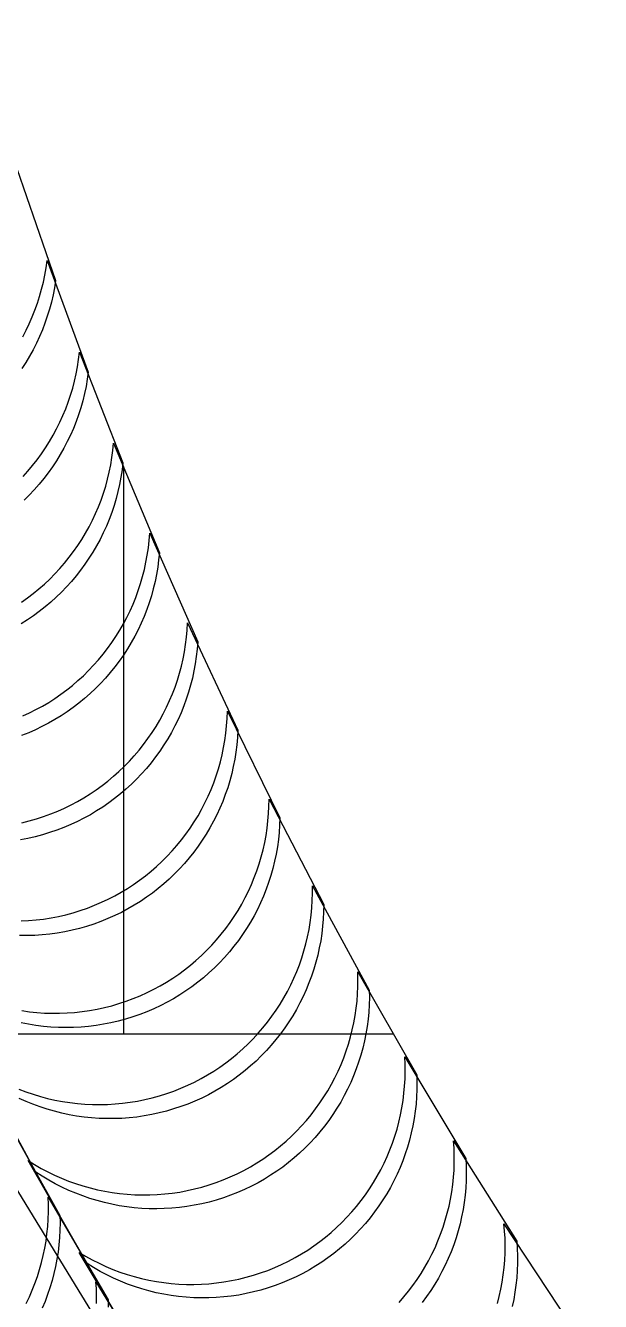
# Model space of a CAD drawing. Header units: metres. Extents: x -22.9 to 22.9, y -22.9 to 22.9.
# Drawn here: x -18.7 to -16.28, y -10.73 to -5.35 of the extents above; entities that cross this region are included whole.
import ezdxf

# ---------------------------------------------------------------- set-up
doc = ezdxf.new("R2010")
doc.units = ezdxf.units.M
for name, color, linetype in [('OBSERVED_CIRCULAR_SCAN', 3, 'Continuous'), ('SCAN_FOOTPRINTS', 5, 'Continuous'), ('TANK_BOUNDARY', 7, 'Continuous')]:
    doc.layers.add(name, color=color, linetype=linetype)

msp = doc.modelspace()

# ---------------------------------------------------------------- linework, layer by layer
at = {"layer": 'OBSERVED_CIRCULAR_SCAN'}
for p, q in [((-18.288, -7.2114), (-18.288, -9.6012)), ((-19.117, -9.6012), (-17.1511, -9.6012)), ((-19.0693, -9.7163), (-17.3146, -12.5798))]:
    msp.add_line(p, q, dxfattribs=at)
at = {"layer": 'SCAN_FOOTPRINTS'}
for points in [[(-18.7371, -5.9558), (-18.5737, -6.4284), (-18.5737, -6.4284), (-18.5786, -6.4588), (-18.5845, -6.489), (-18.5915, -6.519), (-18.5995, -6.5487), (-18.6085, -6.5782), (-18.6185, -6.6073), (-18.6295, -6.636), (-18.6415, -6.6644), (-18.6545, -6.6923), (-18.6684, -6.7198), (-18.6832, -6.7468), (-18.6989, -6.7733), (-18.7156, -6.7992)], [(-18.712, -6.665), (-18.6977, -6.6377), (-18.6844, -6.6099), (-18.672, -6.5817), (-18.6606, -6.5531), (-18.6502, -6.5241), (-18.6408, -6.4948), (-18.6324, -6.4652), (-18.6251, -6.4353), (-18.6187, -6.4052), (-18.6134, -6.3748), (-18.6091, -6.3443), (-18.4359, -6.8134), (-18.4359, -6.8134), (-18.4402, -6.8439), (-18.4455, -6.8742), (-18.4519, -6.9043), (-18.4593, -6.9342), (-18.4677, -6.9639), (-18.4771, -6.9932), (-18.4875, -7.0222), (-18.4988, -7.0508), (-18.5112, -7.079), (-18.5245, -7.1067), (-18.5388, -7.134), (-18.554, -7.1608), (-18.5701, -7.1871), (-18.587, -7.2128), (-18.6049, -7.2379), (-18.6236, -7.2623), (-18.6431, -7.2861), (-18.6634, -7.3093), (-18.6845, -7.3317), (-18.7064, -7.3534)], [(-18.7109, -7.2535), (-18.6902, -7.2306), (-18.6704, -7.2071), (-18.6514, -7.1828), (-18.6332, -7.158), (-18.6159, -7.1325), (-18.5994, -7.1065), (-18.5839, -7.0799), (-18.5693, -7.0528), (-18.5556, -7.0252), (-18.5428, -6.9972), (-18.5311, -6.9688), (-18.5203, -6.9399), (-18.5105, -6.9107), (-18.5017, -6.8812), (-18.4939, -6.8514), (-18.4871, -6.8214), (-18.4814, -6.7911), (-18.4767, -6.7607), (-18.4731, -6.7301), (-18.2902, -7.1954), (-18.2902, -7.1954), (-18.2938, -7.226), (-18.2985, -7.2565), (-18.3042, -7.2867), (-18.311, -7.3168), (-18.3188, -7.3466), (-18.3276, -7.3761), (-18.3374, -7.4053), (-18.3482, -7.4341), (-18.3599, -7.4626), (-18.3727, -7.4906), (-18.3864, -7.5182), (-18.401, -7.5453), (-18.4165, -7.5719), (-18.433, -7.5979), (-18.4503, -7.6233), (-18.4685, -7.6482), (-18.4875, -7.6724), (-18.5073, -7.696), (-18.528, -7.7188), (-18.5494, -7.7409), (-18.5715, -7.7623), (-18.5944, -7.783), (-18.618, -7.8028), (-18.6422, -7.8218), (-18.667, -7.84), (-18.6925, -7.8573), (-18.7186, -7.8737)], [(-18.7176, -7.783), (-18.6924, -7.7652), (-18.668, -7.7465), (-18.6441, -7.727), (-18.621, -7.7067), (-18.5986, -7.6856), (-18.5769, -7.6637), (-18.5559, -7.6412), (-18.5358, -7.6179), (-18.5164, -7.5939), (-18.4979, -7.5693), (-18.4802, -7.5441), (-18.4635, -7.5183), (-18.4476, -7.4919), (-18.4326, -7.465), (-18.4185, -7.4376), (-18.4054, -7.4097), (-18.3933, -7.3815), (-18.3821, -7.3528), (-18.3719, -7.3237), (-18.3627, -7.2943), (-18.3545, -7.2646), (-18.3474, -7.2347), (-18.3412, -7.2045), (-18.3361, -7.1741), (-18.3321, -7.1436), (-18.3291, -7.113), (-18.1366, -7.5744), (-18.1366, -7.5744), (-18.1396, -7.605), (-18.1436, -7.6356), (-18.1487, -7.6659), (-18.1548, -7.6961), (-18.162, -7.7261), (-18.1702, -7.7557), (-18.1793, -7.7851), (-18.1895, -7.8142), (-18.2007, -7.8429), (-18.2129, -7.8712), (-18.226, -7.899), (-18.24, -7.9264), (-18.255, -7.9533), (-18.2709, -7.9797), (-18.2877, -8.0055), (-18.3054, -8.0308), (-18.3239, -8.0554), (-18.3432, -8.0793), (-18.3634, -8.1026), (-18.3843, -8.1252), (-18.406, -8.147), (-18.4285, -8.1681), (-18.4516, -8.1884), (-18.4754, -8.2079), (-18.4999, -8.2266), (-18.525, -8.2444), (-18.5507, -8.2614), (-18.577, -8.2775), (-18.6038, -8.2927), (-18.6311, -8.3069), (-18.6588, -8.3202), (-18.6871, -8.3325), (-18.7166, -8.3443)], [(-18.7118, -8.2622), (-18.6838, -8.2492), (-18.6563, -8.2354), (-18.6293, -8.2206), (-18.6028, -8.2048), (-18.5769, -8.1882), (-18.5516, -8.1707), (-18.5269, -8.1524), (-18.5028, -8.1332), (-18.4794, -8.1132), (-18.4566, -8.0924), (-18.4347, -8.0708), (-18.4134, -8.0485), (-18.3929, -8.0255), (-18.3733, -8.0018), (-18.3544, -7.9775), (-18.3364, -7.9525), (-18.3193, -7.9269), (-18.3031, -7.9008), (-18.2877, -7.8741), (-18.2733, -7.8469), (-18.2598, -7.8192), (-18.2473, -7.791), (-18.2357, -7.7625), (-18.2251, -7.7336), (-18.2156, -7.7043), (-18.207, -7.6747), (-18.1994, -7.6449), (-18.1929, -7.6148), (-18.1874, -7.5845), (-18.1829, -7.554), (-18.1795, -7.5234), (-18.1771, -7.4927), (-17.975, -7.9501), (-17.975, -7.9501), (-17.9774, -7.9808), (-17.9808, -8.0114), (-17.9853, -8.0418), (-17.9908, -8.0721), (-17.9973, -8.1022), (-18.0049, -8.1321), (-18.0135, -8.1617), (-18.023, -8.1909), (-18.0336, -8.2198), (-18.0452, -8.2484), (-18.0577, -8.2765), (-18.0712, -8.3042), (-18.0856, -8.3314), (-18.101, -8.3581), (-18.1172, -8.3842), (-18.1343, -8.4098), (-18.1523, -8.4348), (-18.1712, -8.4592), (-18.1908, -8.4829), (-18.2113, -8.5059), (-18.2326, -8.5282), (-18.2545, -8.5497), (-18.2773, -8.5705), (-18.3007, -8.5905), (-18.3248, -8.6097), (-18.3495, -8.6281), (-18.3748, -8.6455), (-18.4007, -8.6622), (-18.4272, -8.6779), (-18.4542, -8.6927), (-18.4817, -8.7066), (-18.5097, -8.7195), (-18.539, -8.7318), (-18.5687, -8.7431), (-18.5988, -8.7534), (-18.6292, -8.7625), (-18.6599, -8.7706), (-18.6909, -8.7776), (-18.7222, -8.7835)], [(-18.7159, -8.7115), (-18.685, -8.7039), (-18.6544, -8.6951), (-18.6242, -8.6854), (-18.5943, -8.6745), (-18.5649, -8.6626), (-18.5358, -8.6497), (-18.5082, -8.6361), (-18.481, -8.6217), (-18.4543, -8.6063), (-18.4281, -8.5901), (-18.4026, -8.5729), (-18.3776, -8.5549), (-18.3532, -8.536), (-18.3296, -8.5163), (-18.3066, -8.4959), (-18.2843, -8.4746), (-18.2628, -8.4526), (-18.242, -8.4299), (-18.222, -8.4064), (-18.2028, -8.3823), (-18.1845, -8.3576), (-18.167, -8.3322), (-18.1504, -8.3063), (-18.1347, -8.2798), (-18.1199, -8.2528), (-18.1061, -8.2253), (-18.0932, -8.1974), (-18.0812, -8.169), (-18.0703, -8.1402), (-18.0603, -8.1111), (-18.0513, -8.0816), (-18.0434, -8.0519), (-18.0364, -8.0219), (-18.0305, -7.9916), (-18.0257, -7.9612), (-18.0218, -7.9307), (-18.0191, -7.9), (-18.0173, -7.8693), (-17.8058, -8.3223), (-17.8058, -8.3223), (-17.8075, -8.353), (-17.8103, -8.3837), (-17.8141, -8.4143), (-17.819, -8.4447), (-17.8249, -8.4749), (-17.8318, -8.5049), (-17.8398, -8.5346), (-17.8487, -8.5641), (-17.8587, -8.5932), (-17.8697, -8.622), (-17.8816, -8.6504), (-17.8945, -8.6783), (-17.9084, -8.7058), (-17.9232, -8.7329), (-17.9389, -8.7593), (-17.9555, -8.7853), (-17.9729, -8.8106), (-17.9913, -8.8354), (-18.0104, -8.8595), (-18.0304, -8.8829), (-18.0512, -8.9056), (-18.0727, -8.9276), (-18.095, -8.9489), (-18.118, -8.9694), (-18.1417, -8.9891), (-18.166, -9.0079), (-18.191, -9.0259), (-18.2166, -9.0431), (-18.2427, -9.0594), (-18.2694, -9.0747), (-18.2966, -9.0892), (-18.3243, -9.1027), (-18.3533, -9.1156), (-18.3828, -9.1275), (-18.4126, -9.1384), (-18.4429, -9.1482), (-18.4734, -9.1569), (-18.5043, -9.1645), (-18.5354, -9.1711), (-18.5667, -9.1765), (-18.5982, -9.1809), (-18.6298, -9.1841), (-18.6615, -9.1862), (-18.6933, -9.1871), (-18.7251, -9.187)], [(-18.7191, -9.1255), (-18.6874, -9.1239), (-18.6557, -9.1211), (-18.6241, -9.1172), (-18.5927, -9.1123), (-18.5615, -9.1062), (-18.5306, -9.099), (-18.4999, -9.0907), (-18.4695, -9.0814), (-18.4395, -9.0709), (-18.4098, -9.0595), (-18.3806, -9.0469), (-18.3519, -9.0334), (-18.3245, -9.0193), (-18.2976, -9.0043), (-18.2712, -8.9884), (-18.2454, -8.9716), (-18.2202, -8.9539), (-18.1956, -8.9354), (-18.1717, -8.916), (-18.1484, -8.8958), (-18.1259, -8.8749), (-18.104, -8.8532), (-18.083, -8.8307), (-18.0627, -8.8075), (-18.0432, -8.7837), (-18.0245, -8.7592), (-18.0067, -8.7341), (-17.9898, -8.7084), (-17.9737, -8.6821), (-17.9585, -8.6553), (-17.9443, -8.628), (-17.931, -8.6002), (-17.9187, -8.572), (-17.9074, -8.5434), (-17.897, -8.5144), (-17.8877, -8.485), (-17.8793, -8.4554), (-17.872, -8.4255), (-17.8656, -8.3953), (-17.8604, -8.365), (-17.8561, -8.3345), (-17.853, -8.3039), (-17.8508, -8.2732), (-17.8497, -8.2424), (-17.6288, -8.6909), (-17.6288, -8.6909), (-17.6299, -8.7217), (-17.632, -8.7524), (-17.6352, -8.783), (-17.6394, -8.8135), (-17.6447, -8.8439), (-17.651, -8.874), (-17.6583, -8.9039), (-17.6667, -8.9336), (-17.6761, -8.9629), (-17.6864, -8.9919), (-17.6978, -9.0205), (-17.7101, -9.0487), (-17.7234, -9.0765), (-17.7376, -9.1038), (-17.7527, -9.1306), (-17.7688, -9.1569), (-17.7857, -9.1826), (-17.8036, -9.2077), (-17.8222, -9.2322), (-17.8417, -9.2561), (-17.862, -9.2792), (-17.8831, -9.3017), (-17.9049, -9.3234), (-17.9275, -9.3444), (-17.9507, -9.3645), (-17.9747, -9.3839), (-17.9993, -9.4024), (-18.0245, -9.4201), (-18.0503, -9.4369), (-18.0766, -9.4528), (-18.1035, -9.4678), (-18.1309, -9.4819), (-18.1597, -9.4955), (-18.1889, -9.508), (-18.2185, -9.5195), (-18.2486, -9.5299), (-18.2789, -9.5392), (-18.3096, -9.5475), (-18.3406, -9.5547), (-18.3718, -9.5608), (-18.4032, -9.5658), (-18.4347, -9.5697), (-18.4664, -9.5724), (-18.4981, -9.5741), (-18.5299, -9.5746), (-18.5617, -9.574), (-18.5934, -9.5722), (-18.6251, -9.5694), (-18.6566, -9.5654), (-18.688, -9.5603), (-18.7192, -9.5542)], [(-18.7153, -9.5032), (-18.6838, -9.5076), (-18.6522, -9.5109), (-18.6205, -9.5131), (-18.5888, -9.5142), (-18.557, -9.5141), (-18.5252, -9.513), (-18.4935, -9.5107), (-18.4619, -9.5073), (-18.4304, -9.5027), (-18.3992, -9.4971), (-18.3681, -9.4904), (-18.3373, -9.4825), (-18.3068, -9.4736), (-18.2766, -9.4636), (-18.2468, -9.4526), (-18.2174, -9.4405), (-18.1884, -9.4274), (-18.16, -9.4132), (-18.1329, -9.3986), (-18.1063, -9.383), (-18.0803, -9.3666), (-18.0548, -9.3492), (-18.03, -9.331), (-18.0058, -9.312), (-17.9823, -9.2921), (-17.9594, -9.2715), (-17.9373, -9.25), (-17.9159, -9.2279), (-17.8953, -9.205), (-17.8755, -9.1814), (-17.8565, -9.1572), (-17.8384, -9.1323), (-17.8211, -9.1068), (-17.8047, -9.0808), (-17.7892, -9.0541), (-17.7746, -9.027), (-17.7609, -8.9994), (-17.7483, -8.9714), (-17.7365, -8.9429), (-17.7258, -8.914), (-17.716, -8.8848), (-17.7073, -8.8553), (-17.6995, -8.8255), (-17.6928, -8.7955), (-17.6871, -8.7652), (-17.6825, -8.7348), (-17.6789, -8.7042), (-17.6763, -8.6735), (-17.6748, -8.6427), (-17.6744, -8.6119), (-17.4442, -9.0558), (-17.4442, -9.0558), (-17.4446, -9.0866), (-17.4461, -9.1173), (-17.4487, -9.148), (-17.4523, -9.1786), (-17.4569, -9.209), (-17.4626, -9.2393), (-17.4693, -9.2694), (-17.477, -9.2992), (-17.4858, -9.3287), (-17.4955, -9.3579), (-17.5063, -9.3867), (-17.518, -9.4152), (-17.5307, -9.4433), (-17.5444, -9.4709), (-17.559, -9.498), (-17.5745, -9.5246), (-17.5909, -9.5506), (-17.6082, -9.5761), (-17.6263, -9.601), (-17.6453, -9.6252), (-17.6651, -9.6488), (-17.6857, -9.6717), (-17.7071, -9.6939), (-17.7292, -9.7153), (-17.752, -9.7359), (-17.7756, -9.7558), (-17.7998, -9.7748), (-17.8246, -9.7931), (-17.8501, -9.8104), (-17.8761, -9.8269), (-17.9027, -9.8424), (-17.9297, -9.8571), (-17.9582, -9.8712), (-17.9872, -9.8843), (-18.0166, -9.8964), (-18.0464, -9.9075), (-18.0765, -9.9174), (-18.107, -9.9264), (-18.1379, -9.9342), (-18.1689, -9.9409), (-18.2002, -9.9466), (-18.2317, -9.9511), (-18.2633, -9.9545), (-18.295, -9.9568), (-18.3267, -9.958), (-18.3585, -9.958), (-18.3903, -9.957), (-18.422, -9.9548), (-18.4536, -9.9515), (-18.4851, -9.9471), (-18.5164, -9.9415), (-18.5475, -9.9349), (-18.5783, -9.9272), (-18.6088, -9.9184), (-18.6391, -9.9085), (-18.6689, -9.8975), (-18.6983, -9.8855), (-18.7273, -9.8725)], [(-18.7281, -9.8334), (-18.6984, -9.8448), (-18.6683, -9.8551), (-18.6379, -9.8644), (-18.6072, -9.8726), (-18.5762, -9.8796), (-18.545, -9.8856), (-18.5136, -9.8905), (-18.482, -9.8943), (-18.4503, -9.8969), (-18.4186, -9.8985), (-18.3868, -9.8989), (-18.355, -9.8981), (-18.3233, -9.8963), (-18.2916, -9.8933), (-18.2601, -9.8893), (-18.2288, -9.8841), (-18.1976, -9.8778), (-18.1667, -9.8704), (-18.136, -9.862), (-18.1057, -9.8524), (-18.0758, -9.8418), (-18.0462, -9.8301), (-18.0171, -9.8174), (-17.9884, -9.8037), (-17.9602, -9.789), (-17.9334, -9.7738), (-17.9072, -9.7577), (-17.8815, -9.7407), (-17.8564, -9.7228), (-17.832, -9.7041), (-17.8082, -9.6845), (-17.7851, -9.6642), (-17.7627, -9.6431), (-17.741, -9.6212), (-17.7201, -9.5986), (-17.7, -9.5753), (-17.6807, -9.5513), (-17.6622, -9.5267), (-17.6445, -9.5014), (-17.6278, -9.4756), (-17.6119, -9.4492), (-17.597, -9.4223), (-17.583, -9.3949), (-17.5699, -9.367), (-17.5578, -9.3387), (-17.5466, -9.31), (-17.5365, -9.2809), (-17.5273, -9.2515), (-17.5192, -9.2218), (-17.5121, -9.1918), (-17.506, -9.1616), (-17.501, -9.1313), (-17.4969, -9.1007), (-17.494, -9.0701), (-17.4921, -9.0393), (-17.4912, -9.0086), (-17.4914, -8.9778), (-17.252, -9.4167), (-17.252, -9.4167), (-17.2518, -9.4475), (-17.2527, -9.4783), (-17.2546, -9.509), (-17.2575, -9.5397), (-17.2615, -9.5702), (-17.2666, -9.6006), (-17.2727, -9.6308), (-17.2798, -9.6607), (-17.2879, -9.6904), (-17.2971, -9.7198), (-17.3072, -9.7489), (-17.3184, -9.7776), (-17.3305, -9.8059), (-17.3435, -9.8338), (-17.3576, -9.8612), (-17.3725, -9.8881), (-17.3884, -9.9145), (-17.4051, -9.9404), (-17.4228, -9.9656), (-17.4412, -9.9903), (-17.4605, -10.0142), (-17.4807, -10.0375), (-17.5016, -10.0601), (-17.5233, -10.082), (-17.5457, -10.1031), (-17.5688, -10.1235), (-17.5926, -10.143), (-17.617, -10.1618), (-17.6421, -10.1796), (-17.6678, -10.1966), (-17.694, -10.2127), (-17.7208, -10.2279), (-17.749, -10.2427), (-17.7776, -10.2564), (-17.8068, -10.2691), (-17.8363, -10.2807), (-17.8663, -10.2914), (-17.8966, -10.3009), (-17.9273, -10.3094), (-17.9582, -10.3168), (-17.9893, -10.323), (-18.0207, -10.3282), (-18.0522, -10.3323), (-18.0839, -10.3353), (-18.1156, -10.3371), (-18.1474, -10.3378), (-18.1792, -10.3374), (-18.2109, -10.3359), (-18.2426, -10.3332), (-18.2742, -10.3295), (-18.3056, -10.3246), (-18.3368, -10.3186), (-18.3678, -10.3115), (-18.3985, -10.3033), (-18.4289, -10.2941), (-18.459, -10.2838), (-18.4886, -10.2724), (-18.5179, -10.26), (-18.5467, -10.2465), (-18.575, -10.2321), (-18.6028, -10.2166), (-18.63, -10.2002), (-18.6566, -10.1829), (-18.8961, -9.7439)], [(-18.2169, -10.9501), (-18.4744, -10.5215), (-18.4744, -10.5215), (-18.447, -10.5378), (-18.4192, -10.553), (-18.3908, -10.5673), (-18.3619, -10.5806), (-18.3325, -10.5928), (-18.3028, -10.604), (-18.2727, -10.6141), (-18.2422, -10.6232), (-18.2114, -10.6312), (-18.1804, -10.638), (-18.1491, -10.6438), (-18.1177, -10.6485), (-18.0861, -10.6521), (-18.0544, -10.6545), (-18.0227, -10.6559), (-17.9909, -10.6561), (-17.9591, -10.6552), (-17.9274, -10.6531), (-17.8958, -10.65), (-17.8643, -10.6457), (-17.8329, -10.6403), (-17.8018, -10.6338), (-17.7709, -10.6262), (-17.7404, -10.6176), (-17.7101, -10.6078), (-17.6802, -10.597), (-17.6507, -10.5852), (-17.6217, -10.5723), (-17.5931, -10.5584), (-17.565, -10.5435), (-17.5375, -10.5276), (-17.5113, -10.5113), (-17.4858, -10.4941), (-17.4608, -10.4761), (-17.4365, -10.4572), (-17.4129, -10.4375), (-17.3899, -10.417), (-17.3677, -10.3957), (-17.3462, -10.3736), (-17.3254, -10.3509), (-17.3055, -10.3274), (-17.2863, -10.3033), (-17.268, -10.2785), (-17.2506, -10.2531), (-17.234, -10.2272), (-17.2184, -10.2007), (-17.2036, -10.1736), (-17.1898, -10.1461), (-17.1769, -10.1181), (-17.165, -10.0897), (-17.1541, -10.061), (-17.1442, -10.0318), (-17.1352, -10.0023), (-17.1273, -9.9726), (-17.1204, -9.9426), (-17.1146, -9.9123), (-17.1097, -9.8819), (-17.106, -9.8514), (-17.1032, -9.8207), (-17.1015, -9.79), (-17.1009, -9.7592), (-17.1013, -9.7284), (-17.1028, -9.6976), (-16.8453, -10.1262), (-16.8453, -10.1262), (-16.8439, -10.157), (-16.8434, -10.1878), (-16.8441, -10.2186), (-16.8458, -10.2493), (-16.8485, -10.28), (-16.8523, -10.3105), (-16.8571, -10.341), (-16.863, -10.3712), (-16.8699, -10.4012), (-16.8778, -10.431), (-16.8867, -10.4604), (-16.8966, -10.4896), (-16.9076, -10.5184), (-16.9195, -10.5468), (-16.9323, -10.5747), (-16.9461, -10.6023), (-16.9609, -10.6293), (-16.9766, -10.6558), (-16.9931, -10.6818), (-17.0106, -10.7071), (-17.0289, -10.7319)], [(-18.799, -9.9298), (-18.5553, -10.3663), (-18.5553, -10.3663), (-18.5548, -10.3971), (-18.5554, -10.4279), (-18.557, -10.4587), (-18.5596, -10.4894), (-18.5633, -10.5199), (-18.5681, -10.5503), (-18.5739, -10.5806), (-18.5807, -10.6106), (-18.5885, -10.6404), (-18.5974, -10.6699), (-18.6073, -10.6991), (-18.6181, -10.7279), (-18.6299, -10.7563)], [(-17.1266, -10.7322), (-17.1063, -10.7091), (-17.0869, -10.6852), (-17.0682, -10.6607), (-17.0505, -10.6355), (-17.0335, -10.6098), (-17.0175, -10.5835), (-17.0024, -10.5567), (-16.9882, -10.5293), (-16.975, -10.5015), (-16.9627, -10.4733), (-16.9514, -10.4447), (-16.9411, -10.4156), (-16.9318, -10.3863), (-16.9234, -10.3567), (-16.9161, -10.3267), (-16.9099, -10.2966), (-16.9046, -10.2662), (-16.9005, -10.2357), (-16.8973, -10.2051), (-16.8952, -10.1744), (-16.8942, -10.1436), (-16.8942, -10.1128), (-16.8952, -10.082), (-16.8974, -10.0513), (-16.631, -10.4745), (-16.631, -10.4745), (-16.6289, -10.5052), (-16.6278, -10.536), (-16.6278, -10.5668), (-16.6289, -10.5975), (-16.631, -10.6283), (-16.6341, -10.6589), (-16.6383, -10.6894), (-16.6435, -10.7198), (-16.6498, -10.7499)], [(-18.6974, -10.7365), (-18.6842, -10.7087), (-18.6719, -10.6805), (-18.6606, -10.6518), (-18.6503, -10.6228), (-18.641, -10.5934), (-18.6328, -10.5638), (-18.6255, -10.5339), (-18.6192, -10.5037), (-18.614, -10.4734), (-18.6099, -10.4428), (-18.6068, -10.4122), (-18.6047, -10.3815), (-18.6037, -10.3507), (-18.6037, -10.3199), (-18.6048, -10.2891), (-18.3527, -10.7209), (-18.3527, -10.7209), (-18.3516, -10.7517)], [(-16.712, -10.7363), (-16.7043, -10.7065), (-16.6977, -10.6764), (-16.692, -10.6461), (-16.6874, -10.6157), (-16.6839, -10.5851), (-16.6813, -10.5544), (-16.6799, -10.5237), (-16.6795, -10.4929), (-16.6801, -10.4621), (-16.6818, -10.4313), (-16.6846, -10.4007), (-16.4095, -10.8182)], [(-18.4018, -10.737), (-18.4014, -10.7062), (-18.402, -10.6754), (-18.4037, -10.6447), (-18.1433, -11.0716)]]:
    msp.add_lwpolyline(points, dxfattribs=at)
msp.add_lwpolyline([(-17.0524, -9.7736), (-17.0515, -9.8044), (-17.0517, -9.8352), (-17.053, -9.8659), (-17.0553, -9.8966), (-17.0587, -9.9272), (-17.0631, -9.9577), (-17.0686, -9.988), (-17.0751, -10.0181), (-17.0826, -10.048), (-17.0911, -10.0776), (-17.1007, -10.1069), (-17.1112, -10.1358), (-17.1227, -10.1643), (-17.1352, -10.1925), (-17.1487, -10.2202), (-17.163, -10.2474), (-17.1783, -10.2741), (-17.1946, -10.3003), (-17.2117, -10.3259), (-17.2296, -10.3509), (-17.2484, -10.3753), (-17.2681, -10.399), (-17.2885, -10.4221), (-17.3097, -10.4444), (-17.3317, -10.466), (-17.3544, -10.4868), (-17.3777, -10.5068), (-17.4018, -10.5261), (-17.4265, -10.5444), (-17.4518, -10.562), (-17.4777, -10.5786), (-17.5042, -10.5944), (-17.532, -10.6097), (-17.5604, -10.624), (-17.5893, -10.6373), (-17.6186, -10.6496), (-17.6483, -10.6608), (-17.6785, -10.671), (-17.7089, -10.6801), (-17.7397, -10.6881), (-17.7707, -10.6951), (-17.8019, -10.7009), (-17.8334, -10.7056), (-17.8649, -10.7092), (-17.8966, -10.7117), (-17.9284, -10.7131), (-17.9602, -10.7134), (-17.9919, -10.7125), (-18.0237, -10.7105), (-18.0553, -10.7074), (-18.0868, -10.7032), (-18.1181, -10.6978), (-18.1493, -10.6914), (-18.1802, -10.6839), (-18.2107, -10.6752), (-18.241, -10.6656), (-18.2709, -10.6548), (-18.3004, -10.643), (-18.3295, -10.6302), (-18.3581, -10.6163), (-18.3862, -10.6014), (-18.4138, -10.5856), (-18.4408, -10.5688), (-18.6893, -10.1349), (-18.6893, -10.1349), (-18.6623, -10.1517), (-18.6347, -10.1676), (-18.6066, -10.1824), (-18.578, -10.1963), (-18.5489, -10.2091), (-18.5194, -10.2209), (-18.4895, -10.2317), (-18.4592, -10.2414), (-18.4286, -10.25), (-18.3978, -10.2575), (-18.3666, -10.264), (-18.3353, -10.2693), (-18.3038, -10.2735), (-18.2722, -10.2766), (-18.2404, -10.2786), (-18.2087, -10.2795), (-18.1769, -10.2792), (-18.1451, -10.2779), (-18.1134, -10.2754), (-18.0819, -10.2717), (-18.0504, -10.267), (-18.0192, -10.2612), (-17.9882, -10.2542), (-17.9574, -10.2462), (-17.927, -10.2371), (-17.8968, -10.2269), (-17.8671, -10.2157), (-17.8378, -10.2034), (-17.8089, -10.1901), (-17.7805, -10.1758), (-17.7527, -10.1605), (-17.7262, -10.1447), (-17.7003, -10.1281), (-17.675, -10.1106), (-17.6503, -10.0922), (-17.6262, -10.073), (-17.6029, -10.0529), (-17.5802, -10.0321), (-17.5582, -10.0105), (-17.537, -9.9882), (-17.5166, -9.9652), (-17.4969, -9.9414), (-17.4781, -9.9171), (-17.4602, -9.892), (-17.4431, -9.8664), (-17.4268, -9.8403), (-17.4115, -9.8135), (-17.3971, -9.7863), (-17.3837, -9.7586), (-17.3712, -9.7305), (-17.3597, -9.7019), (-17.3492, -9.673), (-17.3396, -9.6437), (-17.3311, -9.6141), (-17.3236, -9.5843), (-17.3171, -9.5541), (-17.3116, -9.5238), (-17.3072, -9.4934), (-17.3038, -9.4628), (-17.3015, -9.4321), (-17.3002, -9.4013), (-17.3, -9.3705), (-17.3009, -9.3397), (-17.0524, -9.7736)], close=True, dxfattribs=at)
at = {"layer": 'TANK_BOUNDARY'}
msp.add_circle((0, 0), 22.86, dxfattribs=at)

doc.saveas('drawing.dxf')
